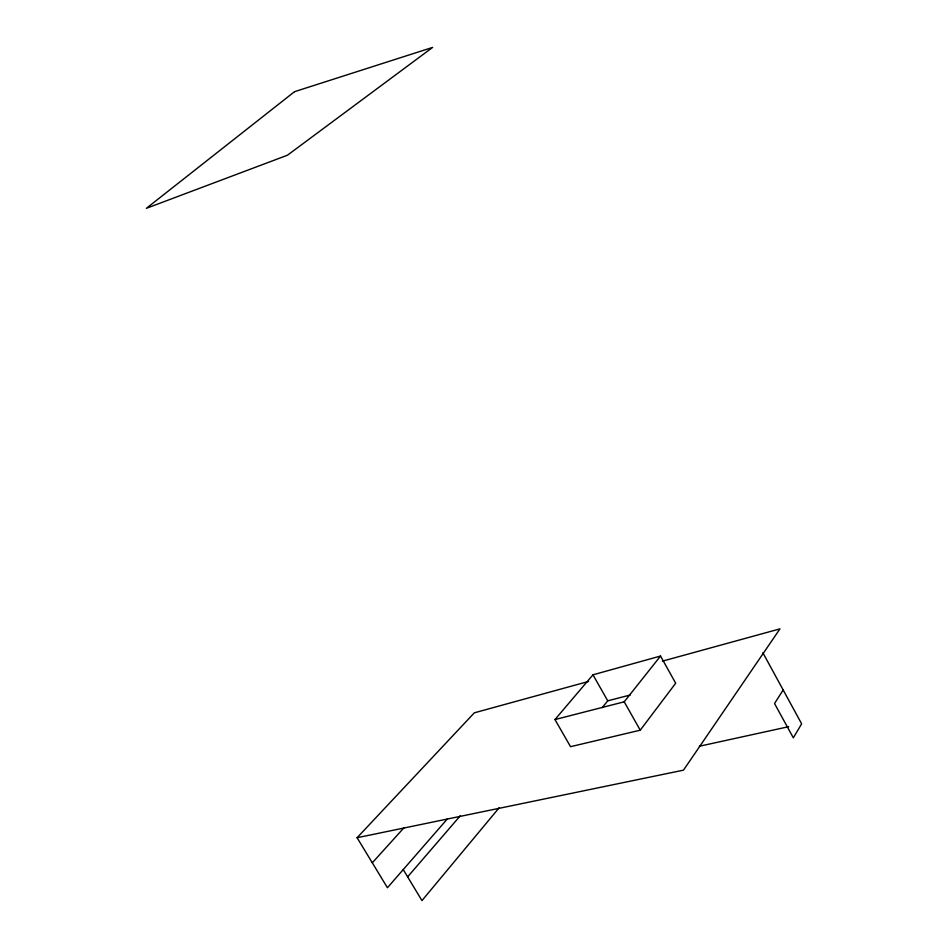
<?xml version="1.0" encoding="UTF-8"?>
<svg xmlns="http://www.w3.org/2000/svg" width="948" height="948" viewBox="0 0 948 948"><rect width="100%" height="100%" fill="white"/><g stroke="black" fill="none" stroke-linecap="round" stroke-linejoin="round"><path stroke-width="1.42" d="M783.167 689.954L774.54 703.535L793.322 737.84L801.641 723.834L762.867 652.745M640.244 730.197L675.687 683.212L660.531 656.04L592.974 674.81L554.959 719.568L570.542 746.68L640.244 730.197L624.211 701.816L660.531 656.04M602.158 707.706L607.739 700.833L630.384 694.955M499.241 807.684L421.967 900.6L403.244 869.577M407.64 876.864L460.373 815.659M447.586 818.681L387.436 887.731L357.088 837.724L474.332 712.813L588.59 681.434M372.303 862.799L404.085 827.651M662.427 661.147L779.967 628.868L683.484 770.155L357.088 837.724M554.959 719.568L624.211 701.816M699.423 746.23L788.689 726.678M592.974 674.81L607.739 700.833M294.532 91.683L146.359 208.323L287.457 155.211L432.632 47.4L294.532 91.683"/></g></svg>
